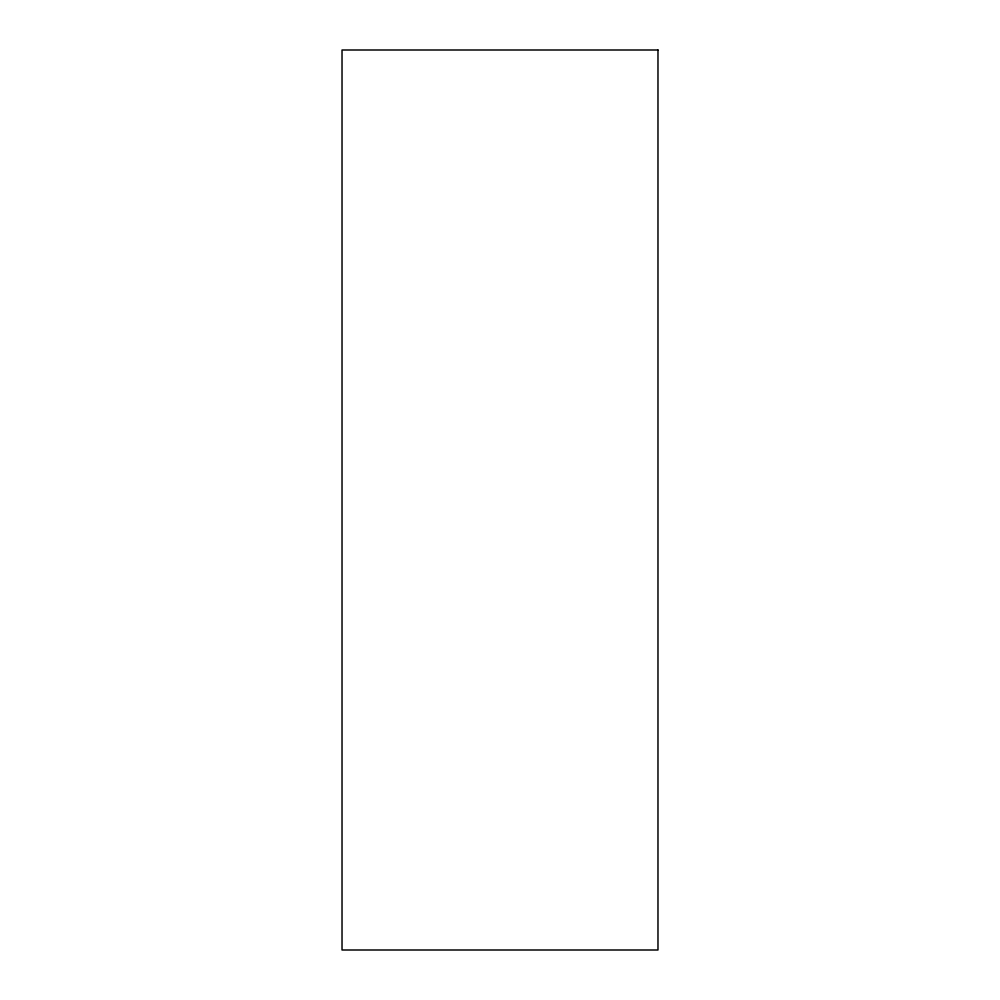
<?xml version="1.0" encoding="UTF-8"?>
<svg xmlns="http://www.w3.org/2000/svg" width="1000" height="1000" viewBox="0 0 1000 1000"><rect width="100%" height="100%" fill="white"/><g stroke="black" fill="none" stroke-linecap="round" stroke-linejoin="round"><path stroke-width="1.5" d="M657.975 50L342.025 50L342.025 950L657.975 950L657.975 50"/></g></svg>
